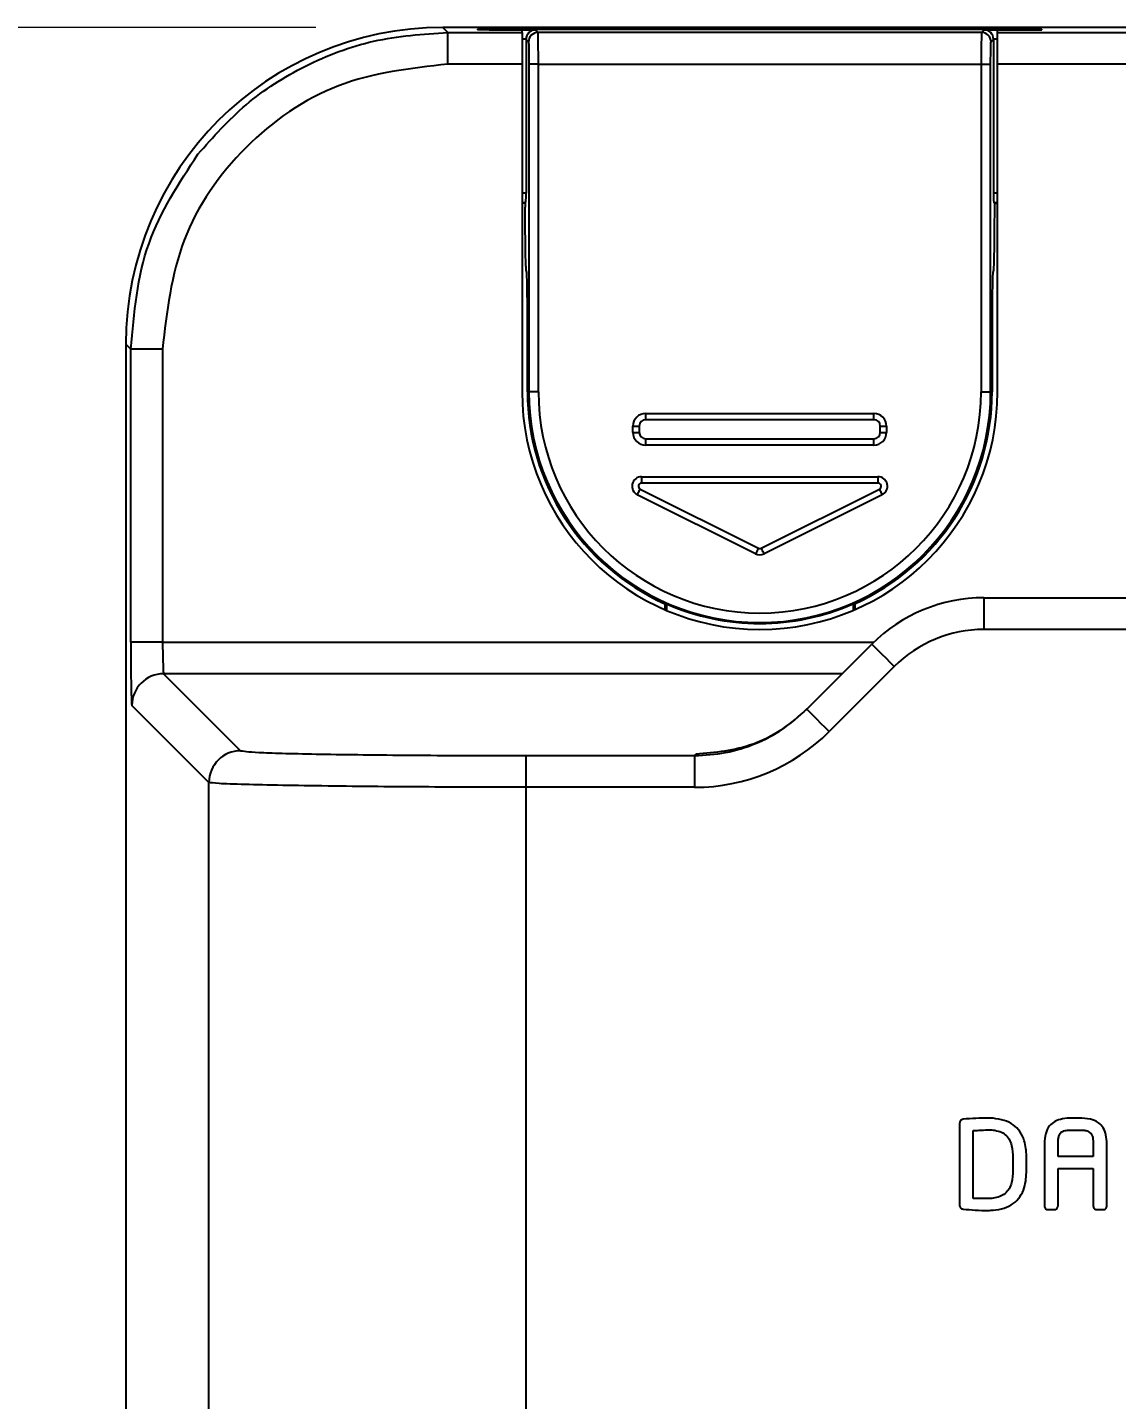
# Model space of a CAD drawing. Extents: x -2463 to 697, y 0 to 2315.
# Drawn here: x -1917.23 to -1882.87, y 502.32 to 545.63 of the extents above; entities that cross this region are included whole.
import ezdxf

# ---------------------------------------------------------------- set-up
doc = ezdxf.new("R2010")
doc.units = 0
doc.header["$LTSCALE"] = 10
doc.header["$MEASUREMENT"] = 0
doc.header["$PDMODE"] = 3
doc.header["$PDSIZE"] = -10
doc.layers.get('0').update_dxf_attribs({"linetype": 'CONTINUOUS'})
doc.layers.get('DEFPOINTS').update_dxf_attribs({"linetype": 'CONTINUOUS'})
doc.styles.add('Daelim Dimension', font='NanumGothic.ttf')
doc.dimstyles.new('DEFAULT', dxfattribs={"dimscale": 2, "dimtxt": 2, "dimasz": 2, "dimexe": 0, "dimexo": 2, "dimgap": 1, "dimtad": 1, "dimdec": 1, "dimzin": 9, "dimdsep": 46, "dimtxsty": 'Daelim Dimension', "dimcen": 0.5, "dimclrd": 252, "dimclre": 252, "dimclrt": 3, "dimadec": 1, "dimazin": 0, "dimtfac": 1, "dimtdec": 1, "dimtix": 1, "dimtmove": 0, "dimatfit": 3, "dimfxl": 1, "dimtolj": 1, "dimtzin": 1, "dimlwd": 9, "dimlwe": 9, "dimarcsym": 0})

# ---------------------------------------------------------------- blocks, each defined once
blk = doc.blocks.new('*D41')
at = {"color": 5, "lineweight": 9, "ltscale": 0.5, "transparency": 16777216}
for p, q in [((-1908.125, 545.63), (-1967.312, 545.63)), ((-1965.312, 451.173), (-1965.312, 537.63)), ((-1851.903, 443.173), (-1967.312, 443.173))]:
    blk.add_line(p, q, dxfattribs=at)
at = {"color": 5, "ltscale": 0.5, "transparency": 16777216}
for points in [[(-1966.645, 537.63), (-1963.978, 537.63), (-1965.312, 545.63)], [(-1966.645, 451.173), (-1963.978, 451.173), (-1965.312, 443.173)]]:
    blk.add_solid(points, dxfattribs=at)
at = {"layer": 'DEFPOINTS', "color": 0, "ltscale": 0.5, "transparency": 16777216}
for p in [(-1965.312, 545.63), (-1904.125, 545.63), (-1847.903, 443.173)]:
    blk.add_point(p, dxfattribs=at)
at = {"color": 7, "ltscale": 0.5, "transparency": 16777216, "insert": (-1978.156, 494.402), "char_height": 20, "attachment_point": 5, "rotation": 90, "style": 'Daelim Dimension'}
blk.add_mtext('\\A1;102', dxfattribs=at)

msp = doc.modelspace()

# ---------------------------------------------------------------- linework, layer by layer
at = {"color": 7, "linetype": 'Continuous', "lineweight": 25}
for p, q in [((-1904.125, 545.63), (-1903.968, 545.472)), ((-1700.124, 545.63), (-1904.125, 545.63)), ((-1903.968, 544.472), (-1903.968, 545.472)), ((-1903.968, 545.472), (-1901.624, 545.472)), ((-1885.224, 545.577), (-1903.024, 545.577)), ((-1903.024, 545.577), (-1903.024, 545.55)), ((-1901.624, 545.55), (-1903.024, 545.55)), ((-1902.624, 545.577), (-1902.603, 545.556)), ((-1902.624, 545.577), (-1885.624, 545.577)), ((-1902.603, 545.556), (-1901.203, 545.556)), ((-1901.624, 545.472), (-1901.624, 545.55)), ((-1901.624, 545.472), (-1901.624, 544.472)), ((-1901.498, 545.251), (-1901.419, 545.172)), ((-1901.498, 545.251), (-1901.498, 540.404)), ((-1901.119, 545.472), (-1901.203, 545.556)), ((-1887.129, 545.472), (-1901.119, 545.472)), ((-1887.045, 545.556), (-1887.129, 545.472)), ((-1887.045, 545.556), (-1885.645, 545.556)), ((-1886.829, 545.172), (-1886.75, 545.251)), ((-1886.75, 545.251), (-1886.75, 540.404)), ((-1886.624, 545.55), (-1885.224, 545.55)), ((-1886.624, 545.472), (-1886.624, 545.55)), ((-1886.624, 544.472), (-1886.624, 545.472)), ((-1885.645, 545.556), (-1885.624, 545.577)), ((-1885.224, 545.55), (-1885.224, 545.577)), ((-1901.624, 544.472), (-1903.968, 544.472)), ((-1901.624, 544.472), (-1901.624, 534.13)), ((-1901.407, 544.472), (-1901.407, 534.13)), ((-1901.107, 544.472), (-1901.407, 544.472)), ((-1901.107, 534.13), (-1901.107, 544.472)), ((-1901.107, 544.472), (-1887.141, 544.472)), ((-1887.141, 544.472), (-1887.141, 534.13)), ((-1887.141, 544.472), (-1886.841, 544.472)), ((-1886.841, 534.13), (-1886.841, 544.472)), ((-1886.624, 534.13), (-1886.624, 544.472)), ((-1911.847, 541.63), (-1911.863, 541.63)), ((-1901.624, 540.104), (-1901.503, 540.104)), ((-1901.524, 540.083), (-1901.624, 540.083)), ((-1901.524, 540.083), (-1901.503, 540.104)), ((-1901.524, 540.083), (-1901.524, 539.962)), ((-1886.724, 540.083), (-1886.745, 540.104)), ((-1886.745, 540.104), (-1886.624, 540.104)), ((-1886.724, 540.083), (-1886.724, 539.962)), ((-1886.724, 540.083), (-1886.624, 540.083)), ((-1901.478, 537.899), (-1901.492, 537.97)), ((-1886.756, 537.97), (-1886.77, 537.899)), ((-1901.454, 534.13), (-1901.454, 536.405)), ((-1886.794, 536.405), (-1886.794, 534.13)), ((-1914.124, 535.631), (-1914.124, 444.837)), ((-1913.966, 535.474), (-1914.124, 535.631)), ((-1913.966, 526.231), (-1913.966, 535.474)), ((-1912.967, 535.474), (-1913.966, 535.474)), ((-1912.967, 535.474), (-1912.967, 526.231)), ((-1901.407, 534.13), (-1901.454, 534.13)), ((-1901.107, 534.13), (-1901.407, 534.13)), ((-1887.141, 534.13), (-1886.841, 534.13)), ((-1886.794, 534.13), (-1886.841, 534.13)), ((-1897.724, 533.247), (-1897.724, 533.447)), ((-1897.724, 533.447), (-1890.524, 533.447)), ((-1890.524, 533.247), (-1897.724, 533.247)), ((-1890.524, 533.247), (-1890.524, 533.447)), ((-1898.124, 533.047), (-1897.924, 533.047)), ((-1898.124, 532.847), (-1898.124, 533.047)), ((-1898.124, 532.847), (-1897.924, 532.847)), ((-1897.924, 533.047), (-1897.924, 532.847)), ((-1890.324, 533.047), (-1890.124, 533.047)), ((-1890.324, 532.847), (-1890.324, 533.047)), ((-1890.324, 532.847), (-1890.124, 532.847)), ((-1890.124, 533.047), (-1890.124, 532.847)), ((-1897.724, 532.447), (-1897.724, 532.647)), ((-1897.724, 532.647), (-1890.524, 532.647)), ((-1890.524, 532.447), (-1897.724, 532.447)), ((-1890.524, 532.447), (-1890.524, 532.647)), ((-1897.853, 531.447), (-1897.853, 531.247)), ((-1897.853, 531.447), (-1890.395, 531.447)), ((-1890.395, 531.447), (-1890.395, 531.247)), ((-1897.898, 531.057), (-1894.169, 529.193)), ((-1890.395, 531.247), (-1897.853, 531.247)), ((-1894.079, 529.193), (-1890.35, 531.057)), ((-1894.258, 529.014), (-1897.987, 530.878)), ((-1890.261, 530.878), (-1893.99, 529.014)), ((-1887.053, 527.63), (-1887.053, 526.63)), ((-1887.053, 527.63), (-1491.195, 527.63)), ((-1897.124, 527.441), (-1897.124, 527.286)), ((-1897.124, 527.286), (-1897.124, 527.256)), ((-1897.071, 527.437), (-1897.071, 527.233)), ((-1891.176, 527.437), (-1891.176, 527.233)), ((-1891.124, 527.441), (-1891.124, 527.286)), ((-1891.124, 527.286), (-1891.124, 527.256)), ((-1491.195, 526.63), (-1887.053, 526.63)), ((-1912.967, 526.231), (-1913.966, 526.231)), ((-1892.641, 524.112), (-1890.588, 526.165)), ((-1889.881, 525.458), (-1891.934, 523.405)), ((-1912.932, 525.231), (-1910.503, 522.801)), ((-1891.523, 525.231), (-1912.932, 525.231)), ((-1911.503, 521.801), (-1913.932, 524.231)), ((-1901.504, 522.647), (-1896.179, 522.647)), ((-1901.504, 522.647), (-1901.504, 521.647)), ((-1896.179, 522.647), (-1896.137, 522.688)), ((-1896.179, 522.647), (-1896.179, 521.647)), ((-1911.503, 485.458), (-1911.503, 521.801)), ((-1901.504, 521.647), (-1901.504, 485.612)), ((-1896.179, 521.647), (-1901.504, 521.647)), ((-1884.048, 511.206), (-1884.273, 511.206)), ((-1887.391, 508.669), (-1887.391, 510.81)), ((-1884.273, 510.83), (-1884.048, 510.83)), ((-1885.145, 510.394), (-1885.145, 508.431)), ((-1884.715, 509.991), (-1884.715, 510.394)), ((-1883.605, 510.394), (-1883.605, 509.991)), ((-1883.176, 508.431), (-1883.176, 510.394)), ((-1883.605, 509.991), (-1884.715, 509.991)), ((-1884.715, 509.614), (-1883.605, 509.614)), ((-1884.715, 508.431), (-1884.715, 509.614)), ((-1883.605, 509.614), (-1883.605, 508.431)), ((-1885.039, 508.319), (-1884.821, 508.319)), ((-1883.493, 508.319), (-1883.281, 508.319))]:
    msp.add_line(p, q, dxfattribs=at)
at = {"color": 8, "linetype": 'Continuous', "lineweight": 25}
for p, q in [((-1902.603, 545.55), (-1902.603, 545.556)), ((-1901.498, 545.256), (-1901.624, 545.256)), ((-1886.624, 545.256), (-1886.75, 545.256)), ((-1886.624, 545.472), (-1700.124, 545.472)), ((-1885.645, 545.556), (-1885.645, 545.55)), ((-1700.124, 544.472), (-1886.624, 544.472)), ((-1901.498, 540.404), (-1901.624, 540.404)), ((-1886.624, 540.404), (-1886.75, 540.404)), ((-1912.967, 526.231), (-1890.522, 526.231))]:
    msp.add_line(p, q, dxfattribs=at)
at = {"color": 8, "linetype": 'Continuous', "lineweight": 25, "flags": 128}
for points in [[(-1902.663, 545.55), (-1902.661, 545.55), (-1902.603, 545.556)], [(-1885.645, 545.556), (-1885.586, 545.55), (-1885.585, 545.55)]]:
    msp.add_lwpolyline(points, dxfattribs=at)
at = {"color": 7, "linetype": 'Continuous', "lineweight": 25, "flags": 128}
for points in [[(-1897.987, 530.878), (-1897.985, 530.882), (-1897.98, 530.892), (-1897.972, 530.908), (-1897.961, 530.931), (-1897.947, 530.958), (-1897.932, 530.989), (-1897.915, 531.022), (-1897.898, 531.057)], [(-1890.35, 531.057), (-1890.333, 531.022), (-1890.316, 530.989), (-1890.3, 530.958), (-1890.287, 530.931), (-1890.276, 530.908), (-1890.267, 530.892), (-1890.262, 530.882), (-1890.261, 530.878)], [(-1894.169, 529.193), (-1894.186, 529.158), (-1894.203, 529.124), (-1894.218, 529.093), (-1894.232, 529.066), (-1894.243, 529.044), (-1894.251, 529.027), (-1894.256, 529.017), (-1894.258, 529.014)], [(-1894.079, 529.193), (-1894.062, 529.158), (-1894.045, 529.124), (-1894.029, 529.093), (-1894.016, 529.066), (-1894.005, 529.044), (-1893.997, 529.027), (-1893.991, 529.017), (-1893.99, 529.014)], [(-1897.071, 527.437), (-1897.101, 527.44), (-1897.124, 527.441)], [(-1891.176, 527.437), (-1891.147, 527.44), (-1891.124, 527.441)], [(-1890.588, 526.165), (-1890.575, 526.152), (-1890.535, 526.111), (-1890.469, 526.046), (-1890.381, 525.958), (-1890.274, 525.851), (-1890.152, 525.729), (-1890.019, 525.596), (-1889.881, 525.458)], [(-1892.641, 524.112), (-1892.628, 524.099), (-1892.587, 524.058), (-1892.522, 523.993), (-1892.434, 523.905), (-1892.327, 523.798), (-1892.205, 523.676), (-1892.072, 523.543), (-1891.934, 523.405)]]:
    msp.add_lwpolyline(points, dxfattribs=at)
at = {"color": 7, "linetype": 'Continuous', "lineweight": 25}
for centre, radius, start, end in [((-1901.198, 545.251), 0.3, 179.0207, 180.0036), ((-1901.119, 545.172), 0.3, 90.0211, 179.9807), ((-1887.129, 545.172), 0.3, 0.0193, 89.9789), ((-1887.05, 545.251), 0.3, 359.9964, 0.9793), ((-1905.982, 540.331), 4.484, 357.1013, 0.9349), ((-1882.266, 540.331), 4.484, 179.0651, 182.8987), ((-1894.124, 534.13), 7.5, 180, 0), ((-1894.124, 534.13), 7.33, 180, 245.8412), ((-1894.124, 534.13), 7.283, 180, 0), ((-1894.124, 534.13), 6.983, 180, 0), ((-1894.124, 534.13), 7.33, 294.1588, 0), ((-1897.724, 533.047), 0.4, 90, 180), ((-1897.724, 533.047), 0.2, 90, 180), ((-1890.524, 533.047), 0.4, 0, 90), ((-1890.524, 533.047), 0.2, 0, 90), ((-1897.724, 532.847), 0.4, 180, 270), ((-1897.724, 532.847), 0.2, 180, 270), ((-1890.524, 532.847), 0.2, 270, 0), ((-1890.524, 532.847), 0.4, 270, 0), ((-1897.853, 531.147), 0.3, 90, 243.4349), ((-1890.395, 531.147), 0.3, 296.5651, 90), ((-1897.853, 531.147), 0.1, 90, 243.4349), ((-1890.395, 531.147), 0.1, 296.5651, 90), ((-1894.124, 529.282), 0.3, 243.4349, 296.5651), ((-1894.124, 529.282), 0.1, 243.4349, 296.5651), ((-1887.053, 522.63), 5, 90, 135), ((-1894.124, 534.13), 7.313, 246.2293, 293.7707), ((-1887.053, 522.63), 4, 90, 135), ((-1912.932, 524.23), 1, 90.0198, 179.9799), ((-1910.502, 521.801), 1, 90.0198, 179.9799)]:
    msp.add_arc(centre, radius, start, end, dxfattribs=at)
for centre, major_axis, ratio, start_param, end_param in [((-1904.122, 535.628), (7.073, -7.073), 0.999695, 2.356347, 3.926839), ((-1902.624, 545.277), (0.212, -0.212), 0.999695, 2.356347, 2.784271), ((-1901.203, 545.256), (0.115, 0.278), 0.975619, 0.401502, 1.954845), ((-1887.045, 545.256), (-0.115, 0.278), 0.975619, 4.32834, 5.881683), ((-1885.624, 545.277), (0.212, 0.212), 0.999695, 0.357322, 0.785246), ((-1913.932, 526.231), (0, 2), 0.017455, 1.570796, 3.124139), ((-1896.177, 527.648), (-4.244, -4.244), 0.999695, 0.785246, 1.570796)]:
    msp.add_ellipse(centre, major_axis=major_axis, ratio=ratio, start_param=start_param, end_param=end_param, dxfattribs=at)
for points, knots in [([(-1911.847, 541.63), (-1911.364, 542.174), (-1910.384, 543.278), (-1908.475, 544.483), (-1906.308, 545.313), (-1904.755, 545.419), (-1903.968, 545.472)], [0, 0, 0, 0, 0.240134, 0.486843, 0.74013, 1, 1, 1, 1]), ([(-1901.107, 544.472), (-1901.108, 544.602), (-1901.11, 544.861), (-1901.113, 545.189), (-1901.116, 545.421), (-1901.118, 545.455), (-1901.119, 545.472)], [0, 0, 0, 0, 0.25, 0.5, 0.75, 1, 1, 1, 1]), ([(-1887.129, 545.472), (-1887.13, 545.455), (-1887.132, 545.421), (-1887.135, 545.189), (-1887.138, 544.861), (-1887.14, 544.602), (-1887.141, 544.472)], [0, 0, 0, 0, 0.2500003, 0.5, 0.7500004, 1, 1, 1, 1]), ([(-1901.419, 545.172), (-1901.417, 545.153), (-1901.414, 545.116), (-1901.41, 544.981), (-1901.408, 544.737), (-1901.407, 544.562), (-1901.407, 544.472)], [0, 0, 0, 0, 0.255075, 0.500038, 0.74516, 1, 1, 1, 1]), ([(-1886.841, 544.472), (-1886.841, 544.562), (-1886.84, 544.737), (-1886.838, 544.981), (-1886.834, 545.116), (-1886.83, 545.153), (-1886.829, 545.172)], [0, 0, 0, 0, 0.255093, 0.499962, 0.74467, 1, 1, 1, 1]), ([(-1903.968, 544.472), (-1905.147, 544.337), (-1907.506, 544.067), (-1910.48, 541.986), (-1912.561, 539.011), (-1912.831, 536.653), (-1912.967, 535.474)], [0, 0, 0, 0, 0.25001, 0.5, 0.74999, 1, 1, 1, 1]), ([(-1913.966, 535.474), (-1913.865, 536.619), (-1913.668, 538.849), (-1912.443, 540.719), (-1911.847, 541.63)], [0, 0, 0, 0, 0.513464, 1, 1, 1, 1]), ([(-1901.492, 537.97), (-1901.497, 538.025), (-1901.506, 538.139), (-1901.517, 538.678), (-1901.523, 539.321), (-1901.524, 539.753), (-1901.524, 539.962)], [0, 0, 0, 0, 0.271355, 0.562175, 0.788676, 1, 1, 1, 1]), ([(-1886.724, 539.962), (-1886.724, 539.694), (-1886.726, 539.137), (-1886.734, 538.489), (-1886.745, 538.084), (-1886.752, 538.007), (-1886.756, 537.97)], [0, 0, 0, 0, 0.271319, 0.562129, 0.788646, 1, 1, 1, 1]), ([(-1901.454, 536.405), (-1901.454, 536.607), (-1901.455, 537.024), (-1901.462, 537.51), (-1901.47, 537.814), (-1901.475, 537.871), (-1901.478, 537.899)], [0, 0, 0, 0, 0.271319, 0.562129, 0.788647, 1, 1, 1, 1]), ([(-1886.77, 537.899), (-1886.773, 537.858), (-1886.78, 537.773), (-1886.788, 537.368), (-1886.793, 536.886), (-1886.793, 536.562), (-1886.794, 536.405)], [0, 0, 0, 0, 0.271355, 0.562175, 0.788676, 1, 1, 1, 1]), ([(-1912.967, 526.231), (-1912.964, 526.101), (-1912.958, 525.842), (-1912.949, 525.514), (-1912.941, 525.282), (-1912.935, 525.248), (-1912.932, 525.231)], [0, 0, 0, 0, 0.25, 0.5, 0.75, 1, 1, 1, 1]), ([(-1896.179, 522.647), (-1895.851, 522.665), (-1895.196, 522.702), (-1894.253, 523.002), (-1893.375, 523.457), (-1892.886, 523.894), (-1892.641, 524.112)], [0, 0, 0, 0, 0.250001, 0.5, 0.749999, 1, 1, 1, 1]), ([(-1892.635, 524.119), (-1892.906, 523.882), (-1893.45, 523.407), (-1894.627, 522.827), (-1895.533, 522.744), (-1896.137, 522.688)], [0, 0, 0, 0, 0.249847, 0.500112, 1, 1, 1, 1]), ([(-1910.503, 522.801), (-1910.35, 522.781), (-1910.045, 522.74), (-1907.957, 522.689), (-1905.003, 522.654), (-1902.67, 522.649), (-1901.504, 522.647)], [0, 0, 0, 0, 0.250018, 0.500025, 0.750017, 1, 1, 1, 1]), ([(-1901.504, 521.647), (-1902.542, 521.649), (-1904.164, 521.652), (-1906.238, 521.668), (-1907.815, 521.685), (-1909.259, 521.707), (-1910.445, 521.734), (-1911.299, 521.765), (-1911.434, 521.789), (-1911.503, 521.801)], [0, 0, 0, 0, 0.199901, 0.312576, 0.433528, 0.562751, 0.700242, 0.845993, 1, 1, 1, 1]), ([(-1887.708, 511.173), (-1887.725, 511.169), (-1887.757, 511.16), (-1887.795, 511.128), (-1887.814, 511.092), (-1887.819, 511.064), (-1887.82, 511.051), (-1887.821, 511.046), (-1887.821, 511.043), (-1887.821, 511.042), (-1887.821, 511.042), (-1887.821, 511.041), (-1887.821, 511.041), (-1887.821, 511.041), (-1887.821, 510.56), (-1887.821, 509.868), (-1887.82, 509.082), (-1887.821, 508.74), (-1887.82, 508.574), (-1887.823, 508.484), (-1887.817, 508.415), (-1887.794, 508.372), (-1887.757, 508.341), (-1887.725, 508.335), (-1887.708, 508.332)], [0, 0, 0, 0, 0.0172767, 0.0327731, 0.0497414, 0.0575456, 0.0610839, 0.0626637, 0.0633641, 0.0636727, 0.0638087, 0.0638685, 0.063895, 0.0639069, 0.0639158, 0.5518053, 0.7664775, 0.8609325, 0.8980396, 0.9351467, 0.9523591, 0.967869, 0.9831009, 1, 1, 1, 1]), ([(-1886.763, 511.2), (-1886.79, 511.202), (-1886.838, 511.206), (-1887.153, 511.207), (-1887.441, 511.189), (-1887.708, 511.173)], [0, 0, 0, 0, 0.0849396, 0.1516403, 1, 1, 1, 1]), ([(-1886.763, 508.299), (-1886.644, 508.315), (-1886.42, 508.344), (-1886.123, 508.492), (-1885.901, 508.718), (-1885.732, 509.078), (-1885.711, 509.438), (-1885.713, 509.728), (-1885.713, 509.877), (-1885.711, 510.126), (-1885.741, 510.442), (-1885.9, 510.783), (-1886.123, 511.009), (-1886.42, 511.155), (-1886.644, 511.184), (-1886.763, 511.2)], [0, 0, 0, 0, 0.08798, 0.165537, 0.239374, 0.317081, 0.452958, 0.499766, 0.530974, 0.56218, 0.683256, 0.760952, 0.834616, 0.912045, 1, 1, 1, 1]), ([(-1884.273, 511.206), (-1884.374, 511.203), (-1884.559, 511.196), (-1884.809, 511.116), (-1885.007, 510.959), (-1885.13, 510.704), (-1885.139, 510.504), (-1885.145, 510.394)], [0, 0, 0, 0, 0.221452, 0.403354, 0.564052, 0.760383, 1, 1, 1, 1]), ([(-1883.176, 510.394), (-1883.18, 510.489), (-1883.187, 510.662), (-1883.274, 510.898), (-1883.445, 511.083), (-1883.717, 511.193), (-1883.929, 511.202), (-1884.048, 511.206)], [0, 0, 0, 0, 0.206681, 0.378706, 0.537144, 0.742123, 1, 1, 1, 1]), ([(-1887.391, 510.81), (-1887.33, 510.814), (-1887.176, 510.824), (-1887.022, 510.832), (-1886.929, 510.836)], [0, 0, 0, 0, 0.398171, 1, 1, 1, 1]), ([(-1886.929, 510.836), (-1886.897, 510.837), (-1886.842, 510.837), (-1886.787, 510.832), (-1886.763, 510.83)], [0, 0, 0, 0, 0.57346, 1, 1, 1, 1]), ([(-1886.763, 510.83), (-1886.69, 510.817), (-1886.552, 510.793), (-1886.372, 510.691), (-1886.243, 510.537), (-1886.148, 510.282), (-1886.141, 510.011), (-1886.143, 509.749), (-1886.141, 509.491), (-1886.149, 509.223), (-1886.248, 508.973), (-1886.378, 508.818), (-1886.555, 508.714), (-1886.691, 508.689), (-1886.763, 508.676)], [0, 0, 0, 0, 0.079368, 0.148594, 0.215892, 0.290209, 0.434192, 0.50214, 0.570083, 0.710799, 0.784939, 0.852912, 0.922229, 1, 1, 1, 1]), ([(-1884.715, 510.394), (-1884.714, 510.44), (-1884.713, 510.522), (-1884.693, 510.632), (-1884.654, 510.717), (-1884.578, 510.789), (-1884.444, 510.828), (-1884.335, 510.829), (-1884.273, 510.83)], [0, 0, 0, 0, 0.186974, 0.333701, 0.451808, 0.558289, 0.746071, 1, 1, 1, 1]), ([(-1884.048, 510.83), (-1883.994, 510.829), (-1883.897, 510.827), (-1883.767, 510.8), (-1883.676, 510.735), (-1883.63, 510.641), (-1883.608, 510.527), (-1883.606, 510.442), (-1883.605, 510.394)], [0, 0, 0, 0, 0.220469, 0.390042, 0.532804, 0.654076, 0.805211, 1, 1, 1, 1]), ([(-1886.929, 508.663), (-1887.033, 508.665), (-1887.188, 508.668), (-1887.342, 508.669), (-1887.391, 508.669)], [0, 0, 0, 0, 0.679728, 1, 1, 1, 1]), ([(-1886.763, 508.676), (-1886.793, 508.672), (-1886.848, 508.665), (-1886.904, 508.663), (-1886.929, 508.663)], [0, 0, 0, 0, 0.545867, 1, 1, 1, 1]), ([(-1885.145, 508.431), (-1885.143, 508.415), (-1885.139, 508.383), (-1885.111, 508.346), (-1885.077, 508.323), (-1885.052, 508.32), (-1885.039, 508.319)], [0, 0, 0, 0, 0.285224, 0.562443, 0.778347, 1, 1, 1, 1]), ([(-1884.821, 508.319), (-1884.809, 508.32), (-1884.787, 508.322), (-1884.758, 508.339), (-1884.735, 508.364), (-1884.719, 508.395), (-1884.716, 508.419), (-1884.715, 508.431)], [0, 0, 0, 0, 0.20318, 0.391904, 0.576446, 0.791397, 1, 1, 1, 1]), ([(-1883.605, 508.431), (-1883.603, 508.415), (-1883.598, 508.382), (-1883.568, 508.346), (-1883.531, 508.323), (-1883.506, 508.32), (-1883.493, 508.319)], [0, 0, 0, 0, 0.279701, 0.559081, 0.779007, 1, 1, 1, 1]), ([(-1883.281, 508.319), (-1883.27, 508.32), (-1883.247, 508.322), (-1883.218, 508.339), (-1883.195, 508.364), (-1883.179, 508.395), (-1883.177, 508.419), (-1883.176, 508.431)], [0, 0, 0, 0, 0.203196, 0.391858, 0.576414, 0.791381, 1, 1, 1, 1]), ([(-1887.708, 508.332), (-1887.583, 508.321), (-1887.317, 508.298), (-1887.001, 508.286), (-1886.812, 508.297), (-1886.763, 508.299)], [0, 0, 0, 0, 0.397848, 0.847584, 1, 1, 1, 1])]:
    msp.add_open_spline(points, degree=3, knots=knots, dxfattribs=at)

# ---------------------------------------------------------------- dimensions: what is measured, and where the dimension line sits
at = {"color": 5, "ltscale": 0.5}
dim = msp.add_linear_dim(base=(-1965.312, 545.63), p1=(-1847.903, 443.173), p2=(-1904.125, 545.63), angle=90, dimstyle='DEFAULT', override={"dimtxt": 10, "dimasz": 4, "dimexe": 1, "dimdec": 0, "dimclrd": 5, "dimclre": 5, "dimclrt": 7}, dxfattribs=at)
dim.commit()
dim.dimension.update_dxf_attribs({"geometry": '*D41', "text_midpoint": (-1978.156, 494.402)})

doc.saveas('drawing.dxf')
